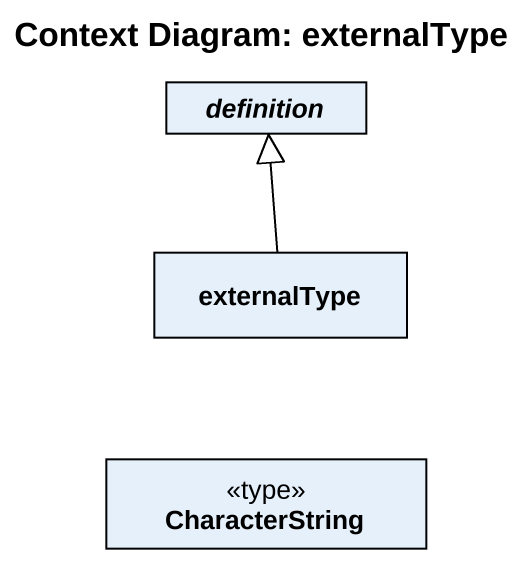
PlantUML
@startuml
title Context Diagram: externalType
hide circle
hide empty members
abstract class definition
class externalType
class CharacterString <<type>>
externalType -up-|> definition
@enduml
